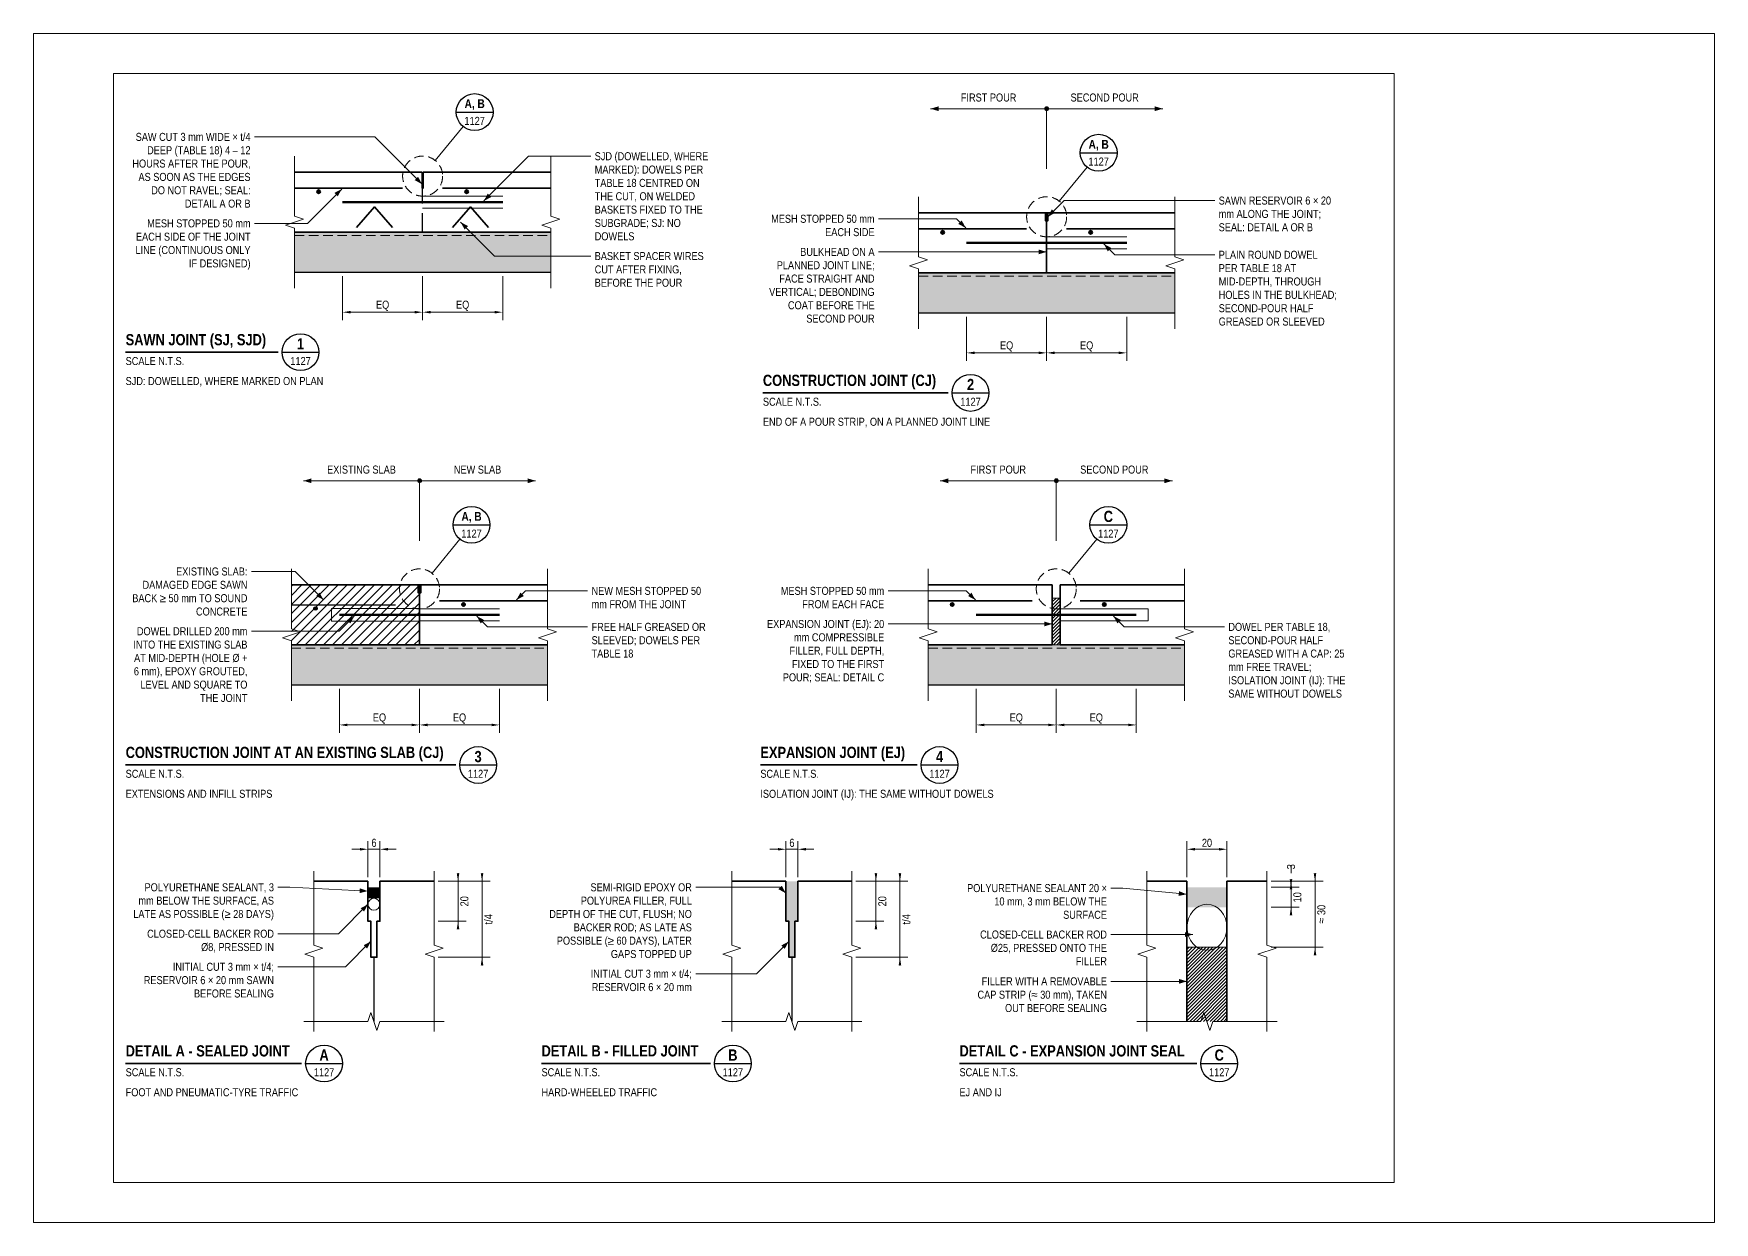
# Model space of a CAD drawing. Header units: millimetres. Extents: x 0 to 91000, y 0 to 7425.
# Drawn here: x 69000 to 79500, y 0 to 7425 of the extents above; entities that cross this region are included whole.
import ezdxf
from ezdxf.enums import TextEntityAlignment as Align

# ---------------------------------------------------------------- set-up
doc = ezdxf.new("R2010")
doc.units = ezdxf.units.MM
doc.header["$LTSCALE"] = 3.75
doc.linetypes.add('HIDDEN', pattern=[9.525, 6.35, -3.175])
doc.linetypes.add('HIDDENX2', pattern=[19.05, 12.7, -6.35])
for name, color, linetype, lineweight in [('S-ANNO', 3, 'Continuous', 18), ('S-BREAK', 8, 'Continuous', 18), ('S-CONC', 4, 'Continuous', 35), ('S-CONC-HIDN', 252, 'HIDDENX2', 25), ('S-DET', 7, 'Continuous', 18), ('S-DIMS', 2, 'Continuous', 18), ('S-DWL', 1, 'Continuous', 50), ('S-DWL-SLV', 8, 'Continuous', 18), ('S-HATCH', 9, 'Continuous', 13), ('S-HATCH-SAND', 7, 'Continuous', 18), ('S-JFILL', 8, 'Continuous', 18), ('S-MEMB', 3, 'HIDDEN', 18), ('S-REBR-NF', 252, 'Continuous', 25), ('S-REBR-SEC', 30, 'Continuous', 35), ('S-SOIL', 5, 'Continuous', 25), ('S-SYMB', 6, 'Continuous', 25), ('S-TEXT', 7, 'Continuous', 18), ('S-TITLE', 4, 'Continuous', 35), ('S-ZONE-DASH', 8, 'HIDDEN', 18)]:
    doc.layers.add(name, color=color, linetype=linetype, lineweight=lineweight)
doc.layers.add('S-SHEET', color=9, linetype='Continuous', lineweight=13, plot=False)
doc.layers.add('S-TB-AREA', color=9, linetype='Continuous', lineweight=13, plot=False)
doc.styles.add('AN', font='ARIALN_0.TTF')
doc.styles.add('ANB', font='ARIALNB_0.TTF')
doc.dimstyles.new('EIT-10', dxfattribs={"dimscale": 10, "dimtxt": 2, "dimasz": 2, "dimexe": 2, "dimexo": 1, "dimgap": 0.6, "dimtad": 1, "dimdec": 0, "dimtxsty": 'AN', "dimcen": 2.5, "dimclrd": 2, "dimclre": 8, "dimclrt": 7, "dimazin": 3, "dimtfac": 1, "dimtmove": 1, "dimatfit": 3, "dimlwd": -1, "dimlwe": -1, "dimarcsym": 0})
doc.dimstyles.new('EIT-2', dxfattribs={"dimscale": 2, "dimtxt": 2, "dimasz": 2, "dimexe": 2, "dimexo": 1, "dimgap": 0.6, "dimtad": 1, "dimdec": 0, "dimtxsty": 'AN', "dimcen": 2.5, "dimclrd": 2, "dimclre": 8, "dimclrt": 7, "dimazin": 3, "dimtfac": 1, "dimtmove": 1, "dimatfit": 3, "dimlwd": -1, "dimlwe": -1, "dimarcsym": 0})

# ---------------------------------------------------------------- blocks, each defined once
blk = doc.blocks.new('VT-1127-1', base_point=(23, 208.64))
at = {"layer": 'S-SYMB'}
blk.add_line((62.11, 217.4), (71.31, 217.4), dxfattribs=at)
blk.add_circle((66.71, 217.4), 4.6, dxfattribs=at)
at = {"layer": 'S-TITLE'}
blk.add_line((23, 217.4), (61.11, 217.4), dxfattribs=at)
at = {"layer": 'S-TEXT'}
for s, height, style, p in [('1', 2.8, 'ANB', (66.71, 219.5)), ('1127', 2, 'AN', (66.71, 215.2))]:
    blk.add_text(s, height=height, dxfattribs=dict(at, style=style)).set_placement(p, align=Align.MIDDLE_CENTER)
at = {"layer": 'S-TEXT', "style": 'AN'}
for s, p in [('SCALE N.T.S.', (23, 216.2)), ('SJD: DOWELLED, WHERE MARKED ON PLAN', (23, 211.2))]:
    blk.add_text(s, height=2, dxfattribs=at).set_placement(p, align=Align.TOP_LEFT)
at = {"layer": 'S-TITLE', "style": 'ANB'}
blk.add_text('SAWN JOINT (SJ, SJD)', height=2.8, dxfattribs=at).set_placement((23, 218.3), align=Align.BOTTOM_LEFT)
blk = doc.blocks.new('VT-1127-2', base_point=(182.23, 198.49))
at = {"layer": 'S-SYMB'}
blk.add_line((229.52, 207.24), (238.72, 207.24), dxfattribs=at)
blk.add_circle((234.12, 207.24), 4.6, dxfattribs=at)
at = {"layer": 'S-TITLE'}
blk.add_line((182.23, 207.24), (228.52, 207.24), dxfattribs=at)
at = {"layer": 'S-TEXT'}
for s, height, style, p in [('2', 2.8, 'ANB', (234.12, 209.34)), ('1127', 2, 'AN', (234.12, 205.04))]:
    blk.add_text(s, height=height, dxfattribs=dict(at, style=style)).set_placement(p, align=Align.MIDDLE_CENTER)
at = {"layer": 'S-TEXT', "style": 'AN'}
for s, p in [('SCALE N.T.S.', (182.23, 206.04)), ('END OF A POUR STRIP, ON A PLANNED JOINT LINE', (182.23, 201.04))]:
    blk.add_text(s, height=2, dxfattribs=at).set_placement(p, align=Align.TOP_LEFT)
at = {"layer": 'S-TITLE', "style": 'ANB'}
blk.add_text('CONSTRUCTION JOINT (CJ)', height=2.8, dxfattribs=at).set_placement((182.23, 208.14), align=Align.BOTTOM_LEFT)
blk = doc.blocks.new('VT-1127-3', base_point=(23, 105.53))
at = {"layer": 'S-SYMB'}
blk.add_line((106.47, 114.29), (115.67, 114.29), dxfattribs=at)
blk.add_circle((111.07, 114.29), 4.6, dxfattribs=at)
at = {"layer": 'S-TITLE'}
blk.add_line((23, 114.29), (105.47, 114.29), dxfattribs=at)
at = {"layer": 'S-TEXT'}
for s, height, style, p in [('3', 2.8, 'ANB', (111.07, 116.39)), ('1127', 2, 'AN', (111.07, 112.09))]:
    blk.add_text(s, height=height, dxfattribs=dict(at, style=style)).set_placement(p, align=Align.MIDDLE_CENTER)
at = {"layer": 'S-TEXT', "style": 'AN'}
for s, p in [('SCALE N.T.S.', (23, 113.09)), ('EXTENSIONS AND INFILL STRIPS', (23, 108.09))]:
    blk.add_text(s, height=2, dxfattribs=at).set_placement(p, align=Align.TOP_LEFT)
at = {"layer": 'S-TITLE', "style": 'ANB'}
blk.add_text('CONSTRUCTION JOINT AT AN EXISTING SLAB (CJ)', height=2.8, dxfattribs=at).set_placement((23, 115.19), align=Align.BOTTOM_LEFT)
blk = doc.blocks.new('VT-1127-4', base_point=(181.58, 105.53))
at = {"layer": 'S-SYMB'}
blk.add_line((221.76, 114.29), (230.96, 114.29), dxfattribs=at)
blk.add_circle((226.36, 114.29), 4.6, dxfattribs=at)
at = {"layer": 'S-TITLE'}
blk.add_line((181.58, 114.29), (220.76, 114.29), dxfattribs=at)
at = {"layer": 'S-TEXT'}
for s, height, style, p in [('4', 2.8, 'ANB', (226.36, 116.39)), ('1127', 2, 'AN', (226.36, 112.09))]:
    blk.add_text(s, height=height, dxfattribs=dict(at, style=style)).set_placement(p, align=Align.MIDDLE_CENTER)
at = {"layer": 'S-TEXT', "style": 'AN'}
for s, p in [('SCALE N.T.S.', (181.58, 113.09)), ('ISOLATION JOINT (IJ): THE SAME WITHOUT DOWELS', (181.58, 108.09))]:
    blk.add_text(s, height=2, dxfattribs=at).set_placement(p, align=Align.TOP_LEFT)
at = {"layer": 'S-TITLE', "style": 'ANB'}
blk.add_text('EXPANSION JOINT (EJ)', height=2.8, dxfattribs=at).set_placement((181.58, 115.19), align=Align.BOTTOM_LEFT)
blk = doc.blocks.new('VT-1127-A', base_point=(23, 30.96))
at = {"layer": 'S-SYMB'}
blk.add_line((67.98, 39.71), (77.18, 39.71), dxfattribs=at)
blk.add_circle((72.58, 39.71), 4.6, dxfattribs=at)
at = {"layer": 'S-TITLE'}
blk.add_line((23, 39.71), (66.98, 39.71), dxfattribs=at)
at = {"layer": 'S-TEXT'}
for s, height, style, p in [('A', 2.8, 'ANB', (72.58, 41.81)), ('1127', 2, 'AN', (72.58, 37.51))]:
    blk.add_text(s, height=height, dxfattribs=dict(at, style=style)).set_placement(p, align=Align.MIDDLE_CENTER)
at = {"layer": 'S-TEXT', "style": 'AN'}
for s, p in [('SCALE N.T.S.', (23, 38.51)), ('FOOT AND PNEUMATIC-TYRE TRAFFIC', (23, 33.51))]:
    blk.add_text(s, height=2, dxfattribs=at).set_placement(p, align=Align.TOP_LEFT)
at = {"layer": 'S-TITLE', "style": 'ANB'}
blk.add_text('DETAIL A - SEALED JOINT', height=2.8, dxfattribs=at).set_placement((23, 40.61), align=Align.BOTTOM_LEFT)
blk = doc.blocks.new('VT-1127-B', base_point=(126.93, 30.96))
at = {"layer": 'S-SYMB'}
blk.add_line((170.14, 39.71), (179.34, 39.71), dxfattribs=at)
blk.add_circle((174.74, 39.71), 4.6, dxfattribs=at)
at = {"layer": 'S-TITLE'}
blk.add_line((126.93, 39.71), (169.14, 39.71), dxfattribs=at)
at = {"layer": 'S-TEXT'}
for s, height, style, p in [('B', 2.8, 'ANB', (174.74, 41.81)), ('1127', 2, 'AN', (174.74, 37.51))]:
    blk.add_text(s, height=height, dxfattribs=dict(at, style=style)).set_placement(p, align=Align.MIDDLE_CENTER)
at = {"layer": 'S-TEXT', "style": 'AN'}
for s, p in [('SCALE N.T.S.', (126.93, 38.51)), ('HARD-WHEELED TRAFFIC', (126.93, 33.51))]:
    blk.add_text(s, height=2, dxfattribs=at).set_placement(p, align=Align.TOP_LEFT)
at = {"layer": 'S-TITLE', "style": 'ANB'}
blk.add_text('DETAIL B - FILLED JOINT', height=2.8, dxfattribs=at).set_placement((126.93, 40.61), align=Align.BOTTOM_LEFT)
blk = doc.blocks.new('_CLOSEDFILLED')
at = {"color": 0, "linetype": 'ByBlock'}
blk.add_solid([(-1, 0.16), (0, 0), (-1, -0.16)], dxfattribs=at)
blk = doc.blocks.new('*D71')
at = {"color": 2, "transparency": 16777216}
for p, q in [((4042, -123996), (4042, -123992)), ((4042, -124000), (4042, -124003)), ((4042, -124007), (4042, -124011))]:
    blk.add_line(p, q, dxfattribs=at)
at = {"color": 8, "transparency": 16777216}
for p, q in [((4032, -124000), (4046, -124000)), ((4032, -124003), (4046, -124003))]:
    blk.add_line(p, q, dxfattribs=at)
at = {"layer": 'Defpoints', "transparency": 16777216}
for p in [(4030, -124000), (4042, -124000), (4030, -124003)]:
    blk.add_point(p, dxfattribs=at)
at = {"layer": 'S-DIMS', "color": 2, "transparency": 16777216, "xscale": 4, "yscale": 4}
for p, rotation in [((4042, -124003), 270), ((4042, -124000), 90)]:
    blk.add_blockref('_CLOSEDFILLED', p, dxfattribs=dict(at, rotation=rotation))
at = {"layer": 'S-DIMS', "color": 7, "transparency": 16777216, "insert": (4042, -123992.73), "char_height": 4, "attachment_point": 5, "rotation": 90, "style": 'AN'}
blk.add_mtext('3', dxfattribs=at)
blk = doc.blocks.new('VT-1127-C', base_point=(231.38, 30.96))
at = {"layer": 'S-SYMB'}
blk.add_line((291.69, 39.71), (300.89, 39.71), dxfattribs=at)
blk.add_circle((296.29, 39.71), 4.6, dxfattribs=at)
at = {"layer": 'S-TITLE'}
blk.add_line((231.38, 39.71), (290.69, 39.71), dxfattribs=at)
at = {"layer": 'S-TEXT'}
for s, height, style, p in [('C', 2.8, 'ANB', (296.29, 41.81)), ('1127', 2, 'AN', (296.29, 37.51))]:
    blk.add_text(s, height=height, dxfattribs=dict(at, style=style)).set_placement(p, align=Align.MIDDLE_CENTER)
at = {"layer": 'S-TEXT', "style": 'AN'}
for s, p in [('SCALE N.T.S.', (231.38, 38.51)), ('EJ AND IJ', (231.38, 33.51))]:
    blk.add_text(s, height=2, dxfattribs=at).set_placement(p, align=Align.TOP_LEFT)
at = {"layer": 'S-TITLE', "style": 'ANB'}
blk.add_text('DETAIL C - EXPANSION JOINT SEAL', height=2.8, dxfattribs=at).set_placement((231.38, 40.61), align=Align.BOTTOM_LEFT)
blk = doc.blocks.new('DET-1127-1', base_point=(-742.1, -108220))
at = {"layer": 'S-HATCH-SAND'}
h = blk.add_hatch(dxfattribs=at)
h.set_pattern_fill('AR-SAND', color=256, scale=0.15)
h.paths.add_polyline_path([(-320, -108000), (320, -108000), (320, -108100), (-320, -108100)])
at = {"layer": 'S-REBR-SEC'}
h = blk.add_hatch(color=256, dxfattribs=at)
h.dxf.hatch_style = 1
edge = h.paths.add_edge_path()
edge.add_arc((-260, -107899), 4.4, 0, 360)
h = blk.add_hatch(color=256, dxfattribs=at)
h.dxf.hatch_style = 1
edge = h.paths.add_edge_path()
edge.add_arc((110, -107899), 4.4, 0, 360)
at = {"layer": 'S-ANNO'}
blk.add_line((31.5, -107821.2), (101, -107735.7), dxfattribs=at)
at = {"layer": 'S-ANNO', "flags": 128}
for points in [[(-1.5, -107880), (-119.5, -107762), (-390, -107762), (-420, -107762)], [(152.9, -107922.1), (264.7, -107810.3), (390, -107810.3), (420, -107810.3)], [(-202.2, -107892.2), (-288, -107978), (-390, -107978), (-420, -107978)], [(95, -107975), (179.7, -108059.7), (390, -108059.7), (420, -108059.7)]]:
    blk.add_lwpolyline(points, dxfattribs=at)
at = {"layer": 'S-ANNO'}
for points in [[(-202.2, -107892.2), (-220.6, -107902.1), (-212.1, -107910.6)], [(-1.5, -107880), (-11.4, -107861.6), (-19.9, -107870.1)], [(152.9, -107922.1), (171.3, -107912.2), (162.8, -107903.7)], [(95, -107975), (104.9, -107993.4), (113.4, -107984.9)]]:
    blk.add_solid(points, dxfattribs=at)
at = {"layer": 'S-BREAK', "flags": 128}
for points in [[(-320, -108140), (-320, -107990), (-342.5, -107982.5), (-297.5, -107967.5), (-320, -107960), (-320, -107810)], [(320, -108140), (320, -107990), (297.5, -107982.5), (342.5, -107967.5), (320, -107960), (320, -107810)]]:
    blk.add_lwpolyline(points, dxfattribs=at)
at = {"layer": 'S-CONC'}
for p, q in [((-320, -107850), (-1.5, -107850)), ((1.5, -107850), (320, -107850)), ((-320, -108000), (320, -108000))]:
    blk.add_line(p, q, dxfattribs=at)
at = {"layer": 'S-CONC', "flags": 128}
blk.add_lwpolyline([(-1.5, -107850), (-1.5, -107890), (1.5, -107890), (1.5, -107850)], dxfattribs=at)
at = {"layer": 'S-CONC-HIDN'}
blk.add_line((0, -108000), (0, -107890), dxfattribs=at)
at = {"layer": 'S-DWL', "flags": 128}
blk.add_lwpolyline([(-200, -107925), (200, -107925)], dxfattribs=at)
at = {"layer": 'S-DWL-SLV'}
for p, q in [((0, -107910), (200, -107910)), ((0, -107940), (200, -107940))]:
    blk.add_line(p, q, dxfattribs=at)
at = {"layer": 'S-MEMB', "flags": 128}
blk.add_lwpolyline([(-320, -108008), (320, -108008)], dxfattribs=at)
at = {"layer": 'S-REBR-SEC', "flags": 128}
for points in [[(-320, -107890), (-50, -107890)], [(50, -107890), (320, -107890)], [(-165, -107988), (-120, -107937), (-75, -107988)], [(75, -107988), (120, -107937), (165, -107988)]]:
    blk.add_lwpolyline(points, dxfattribs=at)
at = {"layer": 'S-REBR-SEC'}
for centre in [(-260, -107899), (110, -107899)]:
    blk.add_circle(centre, 4.4, dxfattribs=at)
at = {"layer": 'S-SOIL', "flags": 128}
blk.add_lwpolyline([(-320, -108100), (320, -108100)], dxfattribs=at)
at = {"layer": 'S-SYMB'}
blk.add_line((84, -107700), (176, -107700), dxfattribs=at)
blk.add_circle((130, -107700), 46, dxfattribs=at)
at = {"layer": 'S-ZONE-DASH'}
blk.add_circle((0, -107860), 50, dxfattribs=at)
at = {"layer": 'S-TEXT'}
for s, height, style, p in [('A, B', 22, 'ANB', (130, -107679)), ('1127', 20, 'AN', (130, -107722))]:
    blk.add_text(s, height=height, dxfattribs=dict(at, style=style)).set_placement(p, align=Align.MIDDLE_CENTER)
at = {"layer": 'S-TEXT', "char_height": 20, "style": 'AN'}
for s, insert, width, attachment_point in [('SAW CUT 3 mm WIDE × t/4\\PDEEP (TABLE 18) 4 – 12\\PHOURS AFTER THE POUR,\\PAS SOON AS THE EDGES\\PDO NOT RAVEL; SEAL:\\PDETAIL A OR B', (-430, -107752), 312.091, 3), ('SJD (DOWELLED, WHERE\\PMARKED): DOWELS PER\\PTABLE 18 CENTRED ON\\PTHE CUT, ON WELDED\\PBASKETS FIXED TO THE\\PSUBGRADE; SJ: NO\\PDOWELS', (430, -107800.3), 300.187, 1), ('MESH STOPPED 50 mm\\PEACH SIDE OF THE JOINT\\PLINE (CONTINUOUS ONLY\\PIF DESIGNED)', (-430, -107968), 304.174, 3), ('BASKET SPACER WIRES\\PCUT AFTER FIXING,\\PBEFORE THE POUR', (430, -108049.7), 288.311, 1)]:
    blk.add_mtext(s, dxfattribs=dict(at, insert=insert, width=width, attachment_point=attachment_point))
at = {"layer": 'S-DIMS'}
for base, p1, p2 in [((-200, -108200), (-200, -108100), (0, -108100)), ((0, -108200), (0, -108100), (200, -108100))]:
    blk.add_linear_dim(base=base, p1=p1, p2=p2, text='EQ', dimstyle='EIT-10', dxfattribs=at).render()
blk = doc.blocks.new('DET-1127-2', base_point=(7291, -108220))
at = {"layer": 'S-ANNO'}
h = blk.add_hatch(color=256, dxfattribs=at)
h.dxf.hatch_style = 1
edge = h.paths.add_edge_path()
edge.add_arc((8000, -107590), 5, 0, 360)
at = {"layer": 'S-HATCH-SAND'}
h = blk.add_hatch(dxfattribs=at)
h.set_pattern_fill('AR-SAND', color=256, scale=0.15)
h.paths.add_polyline_path([(7680, -108000), (8320, -108000), (8320, -108100), (7680, -108100)])
at = {"layer": 'S-REBR-SEC'}
h = blk.add_hatch(color=256, dxfattribs=at)
h.dxf.hatch_style = 1
edge = h.paths.add_edge_path()
edge.add_arc((7740, -107899), 4.4, 0, 360)
h = blk.add_hatch(color=256, dxfattribs=at)
h.dxf.hatch_style = 1
edge = h.paths.add_edge_path()
edge.add_arc((8110, -107899), 4.4, 0, 360)
at = {"layer": 'S-ANNO'}
for p, q in [((7710, -107590), (8290, -107590)), ((8000, -107590), (8000, -107740)), ((8031.5, -107821.2), (8101, -107735.7))]:
    blk.add_line(p, q, dxfattribs=at)
at = {"layer": 'S-ANNO', "flags": 128}
for points in [[(8003, -107860), (8043.5, -107819.5), (8390, -107819.5), (8420, -107819.5)], [(7797.8, -107887.8), (7775, -107865), (7610, -107865), (7580, -107865)], [(8142.9, -107927.9), (8170, -107955), (8390, -107955), (8420, -107955)], [(8000, -107947.7), (7610, -107947.7), (7580, -107947.7)]]:
    blk.add_lwpolyline(points, dxfattribs=at)
at = {"layer": 'S-ANNO'}
blk.add_circle((8000, -107590), 5, dxfattribs=at)
for points in [[(7710, -107590), (7730, -107596), (7730, -107584)], [(8290, -107590), (8270, -107584), (8270, -107596)], [(8003, -107860), (8021.4, -107850.1), (8012.9, -107841.6)], [(7797.8, -107887.8), (7787.9, -107869.4), (7779.4, -107877.9)], [(8142.9, -107927.9), (8152.8, -107946.3), (8161.3, -107937.8)], [(8000, -107947.7), (7980, -107941.7), (7980, -107953.7)]]:
    blk.add_solid(points, dxfattribs=at)
at = {"layer": 'S-BREAK', "flags": 128}
for points in [[(7680, -108140), (7680, -107990), (7657.5, -107982.5), (7702.5, -107967.5), (7680, -107960), (7680, -107810)], [(8320, -108140), (8320, -107990), (8297.5, -107982.5), (8342.5, -107967.5), (8320, -107960), (8320, -107810)]]:
    blk.add_lwpolyline(points, dxfattribs=at)
at = {"layer": 'S-CONC'}
for p, q in [((7680, -107850), (8000, -107850)), ((8000, -108000), (8000, -107850)), ((8000, -107850), (8320, -107850)), ((8000, -108000), (8000, -107850)), ((7680, -108000), (8000, -108000)), ((8000, -108000), (8320, -108000))]:
    blk.add_line(p, q, dxfattribs=at)
at = {"layer": 'S-CONC', "flags": 128}
blk.add_lwpolyline([(7997, -107850), (7997, -107870), (8003, -107870), (8003, -107850)], dxfattribs=at)
at = {"layer": 'S-DWL', "flags": 128}
blk.add_lwpolyline([(7800, -107925), (8200, -107925)], dxfattribs=at)
at = {"layer": 'S-DWL-SLV'}
for p, q in [((8000, -107910), (8200, -107910)), ((8000, -107940), (8200, -107940))]:
    blk.add_line(p, q, dxfattribs=at)
at = {"layer": 'S-MEMB', "flags": 128}
blk.add_lwpolyline([(7680, -108008), (8320, -108008)], dxfattribs=at)
at = {"layer": 'S-REBR-SEC', "flags": 128}
for points in [[(7680, -107890), (7950, -107890)], [(8050, -107890), (8320, -107890)]]:
    blk.add_lwpolyline(points, dxfattribs=at)
at = {"layer": 'S-REBR-SEC'}
for centre in [(7740, -107899), (8110, -107899)]:
    blk.add_circle(centre, 4.4, dxfattribs=at)
at = {"layer": 'S-SOIL', "flags": 128}
blk.add_lwpolyline([(7680, -108100), (8320, -108100)], dxfattribs=at)
at = {"layer": 'S-SYMB'}
blk.add_line((8084, -107700), (8176, -107700), dxfattribs=at)
blk.add_circle((8130, -107700), 46, dxfattribs=at)
at = {"layer": 'S-ZONE-DASH'}
blk.add_circle((8000, -107860), 50, dxfattribs=at)
at = {"layer": 'S-TEXT', "style": 'AN'}
for s, p in [('FIRST POUR', (7855, -107578)), ('SECOND POUR', (8145, -107578))]:
    blk.add_text(s, height=20, dxfattribs=at).set_placement(p, align=Align.BOTTOM_CENTER)
at = {"layer": 'S-TEXT'}
for s, height, style, p in [('A, B', 22, 'ANB', (8130, -107679)), ('1127', 20, 'AN', (8130, -107722))]:
    blk.add_text(s, height=height, dxfattribs=dict(at, style=style)).set_placement(p, align=Align.MIDDLE_CENTER)
at = {"layer": 'S-TEXT', "char_height": 20, "style": 'AN'}
for s, insert, width, attachment_point in [('SAWN RESERVOIR 6 × 20\\Pmm ALONG THE JOINT;\\PSEAL: DETAIL A OR B', (8430, -107809.5), 296.966, 1), ('MESH STOPPED 50 mm\\PEACH SIDE', (7570, -107855), 273.768, 3), ('BULKHEAD ON A\\PPLANNED JOINT LINE;\\PFACE STRAIGHT AND\\PVERTICAL; DEBONDING\\PCOAT BEFORE THE\\PSECOND POUR', (7570, -107937.7), 279.032, 3), ('PLAIN ROUND DOWEL\\PPER TABLE 18 AT\\PMID-DEPTH, THROUGH\\PHOLES IN THE BULKHEAD;\\PSECOND-POUR HALF\\PGREASED OR SLEEVED', (8430, -107945), 312.148, 1)]:
    blk.add_mtext(s, dxfattribs=dict(at, insert=insert, width=width, attachment_point=attachment_point))
at = {"layer": 'S-DIMS'}
for base, p1, p2 in [((7800, -108200), (7800, -108100), (8000, -108100)), ((8000, -108200), (8000, -108100), (8200, -108100))]:
    blk.add_linear_dim(base=base, p1=p1, p2=p2, text='EQ', dimstyle='EIT-10', dxfattribs=at).render()
blk = doc.blocks.new('DET-1127-3', base_point=(-734.3, -116220))
at = {"layer": 'S-ANNO'}
h = blk.add_hatch(color=256, dxfattribs=at)
h.dxf.hatch_style = 1
edge = h.paths.add_edge_path()
edge.add_arc((0, -115590), 5, 0, 360)
at = {"layer": 'S-HATCH'}
h = blk.add_hatch(dxfattribs=at)
h.set_pattern_fill('ANSI31', color=256, scale=5.03937)
h.paths.add_polyline_path([(-320, -116000), (0, -116000), (0, -115850), (-320, -115850)])
at = {"layer": 'S-HATCH-SAND'}
h = blk.add_hatch(dxfattribs=at)
h.set_pattern_fill('AR-SAND', color=256, scale=0.15)
h.paths.add_polyline_path([(-320, -116000), (320, -116000), (320, -116100), (-320, -116100)])
at = {"layer": 'S-REBR-NF'}
h = blk.add_hatch(color=256, dxfattribs=at)
h.dxf.hatch_style = 1
edge = h.paths.add_edge_path()
edge.add_arc((-260, -115909), 4.4, 0, 360)
at = {"layer": 'S-REBR-SEC'}
h = blk.add_hatch(color=256, dxfattribs=at)
h.dxf.hatch_style = 1
edge = h.paths.add_edge_path()
edge.add_arc((110, -115899), 4.4, 0, 360)
at = {"layer": 'S-ANNO'}
for p, q in [((-290, -115590), (290, -115590)), ((0, -115590), (0, -115740)), ((31.5, -115821.2), (101, -115735.7))]:
    blk.add_line(p, q, dxfattribs=at)
at = {"layer": 'S-ANNO', "flags": 128}
for points in [[(-240, -115887.5), (-310.9, -115816.6), (-390, -115816.6), (-420, -115816.6)], [(242.2, -115887.8), (265, -115865), (390, -115865), (420, -115865)], [(-162.9, -115927.9), (-200.9, -115965.9), (-390, -115965.9), (-420, -115965.9)], [(142.9, -115927.9), (170, -115955), (390, -115955), (420, -115955)]]:
    blk.add_lwpolyline(points, dxfattribs=at)
at = {"layer": 'S-ANNO'}
blk.add_circle((0, -115590), 5, dxfattribs=at)
for points in [[(-290, -115590), (-270, -115596), (-270, -115584)], [(290, -115590), (270, -115584), (270, -115596)], [(-240, -115887.5), (-249.9, -115869.1), (-258.4, -115877.6)], [(242.2, -115887.8), (260.6, -115877.9), (252.1, -115869.4)], [(-162.9, -115927.9), (-181.3, -115937.8), (-172.8, -115946.3)], [(142.9, -115927.9), (152.8, -115946.3), (161.3, -115937.8)]]:
    blk.add_solid(points, dxfattribs=at)
at = {"layer": 'S-BREAK', "flags": 128}
for points in [[(-320, -116140), (-320, -115990), (-342.5, -115982.5), (-297.5, -115967.5), (-320, -115960), (-320, -115810)], [(320, -116140), (320, -115990), (297.5, -115982.5), (342.5, -115967.5), (320, -115960), (320, -115810)]]:
    blk.add_lwpolyline(points, dxfattribs=at)
at = {"layer": 'S-CONC'}
for p, q in [((-320, -115850), (0, -115850)), ((0, -116000), (0, -115850)), ((0, -115850), (320, -115850)), ((0, -116000), (0, -115850)), ((-320, -116000), (0, -116000)), ((0, -116000), (320, -116000))]:
    blk.add_line(p, q, dxfattribs=at)
at = {"layer": 'S-CONC', "flags": 128}
blk.add_lwpolyline([(-3, -115850), (-3, -115870), (3, -115870), (3, -115850)], dxfattribs=at)
at = {"layer": 'S-DWL', "flags": 128}
blk.add_lwpolyline([(-200, -115925), (200, -115925)], dxfattribs=at)
at = {"layer": 'S-DWL-SLV'}
for p, q in [((0, -115910), (200, -115910)), ((0, -115940), (200, -115940))]:
    blk.add_line(p, q, dxfattribs=at)
at = {"layer": 'S-DWL-SLV', "flags": 128}
blk.add_lwpolyline([(0, -115941), (-220, -115941), (-220, -115909), (0, -115909)], dxfattribs=at)
at = {"layer": 'S-MEMB', "flags": 128}
blk.add_lwpolyline([(-320, -116008), (320, -116008)], dxfattribs=at)
at = {"layer": 'S-REBR-NF', "flags": 128}
blk.add_lwpolyline([(-320, -115900), (-60, -115900)], dxfattribs=at)
at = {"layer": 'S-REBR-NF'}
blk.add_circle((-260, -115909), 4.4, dxfattribs=at)
at = {"layer": 'S-REBR-SEC', "flags": 128}
blk.add_lwpolyline([(50, -115890), (320, -115890)], dxfattribs=at)
at = {"layer": 'S-REBR-SEC'}
blk.add_circle((110, -115899), 4.4, dxfattribs=at)
at = {"layer": 'S-SOIL', "flags": 128}
blk.add_lwpolyline([(-320, -116100), (320, -116100)], dxfattribs=at)
at = {"layer": 'S-SYMB'}
blk.add_line((84, -115700), (176, -115700), dxfattribs=at)
blk.add_circle((130, -115700), 46, dxfattribs=at)
at = {"layer": 'S-ZONE-DASH'}
blk.add_circle((0, -115860), 50, dxfattribs=at)
at = {"layer": 'S-TEXT', "style": 'AN'}
for s, p in [('EXISTING SLAB', (-145, -115578)), ('NEW SLAB', (145, -115578))]:
    blk.add_text(s, height=20, dxfattribs=at).set_placement(p, align=Align.BOTTOM_CENTER)
at = {"layer": 'S-TEXT'}
for s, height, style, p in [('A, B', 22, 'ANB', (130, -115679)), ('1127', 20, 'AN', (130, -115722))]:
    blk.add_text(s, height=height, dxfattribs=dict(at, style=style)).set_placement(p, align=Align.MIDDLE_CENTER)
at = {"layer": 'S-TEXT', "char_height": 20, "style": 'AN'}
for s, insert, width, attachment_point in [('EXISTING SLAB:\\PDAMAGED EDGE SAWN\\PBACK ≥ 50 mm TO SOUND\\PCONCRETE', (-430, -115806.6), 304.273, 3), ('NEW MESH STOPPED 50\\Pmm FROM THE JOINT', (430, -115855), 289.645, 1), ('DOWEL DRILLED 200 mm\\PINTO THE EXISTING SLAB\\PAT MID-DEPTH (HOLE Ø +\\P6 mm), EPOXY GROUTED,\\PLEVEL AND SQUARE TO\\PTHE JOINT', (-430, -115955.9), 301.592, 3), ('FREE HALF GREASED OR\\PSLEEVED; DOWELS PER\\PTABLE 18', (430, -115945), 301.549, 1)]:
    blk.add_mtext(s, dxfattribs=dict(at, insert=insert, width=width, attachment_point=attachment_point))
at = {"layer": 'S-DIMS'}
for base, p1, p2 in [((-200, -116200), (-200, -116100), (0, -116100)), ((0, -116200), (0, -116100), (200, -116100))]:
    blk.add_linear_dim(base=base, p1=p1, p2=p2, text='EQ', dimstyle='EIT-10', dxfattribs=at).render()
blk = doc.blocks.new('DET-1127-4', base_point=(7260.5, -116220))
at = {"layer": 'S-ANNO'}
h = blk.add_hatch(color=256, dxfattribs=at)
h.dxf.hatch_style = 1
edge = h.paths.add_edge_path()
edge.add_arc((8000, -115590), 5, 0, 360)
at = {"layer": 'S-HATCH'}
h = blk.add_hatch(dxfattribs=at)
h.set_pattern_fill('ANSI31', color=256, scale=1.8897638)
h.paths.add_polyline_path([(7990, -116000), (8010, -116000), (8010, -115883), (7990, -115883)])
at = {"layer": 'S-HATCH-SAND'}
h = blk.add_hatch(dxfattribs=at)
h.set_pattern_fill('AR-SAND', color=256, scale=0.15)
h.paths.add_polyline_path([(7680, -116000), (8320, -116000), (8320, -116100), (7680, -116100)])
at = {"layer": 'S-REBR-SEC'}
h = blk.add_hatch(color=256, dxfattribs=at)
h.dxf.hatch_style = 1
edge = h.paths.add_edge_path()
edge.add_arc((7740, -115899), 4.4, 0, 360)
h = blk.add_hatch(color=256, dxfattribs=at)
h.dxf.hatch_style = 1
edge = h.paths.add_edge_path()
edge.add_arc((8120, -115899), 4.4, 0, 360)
at = {"layer": 'S-ANNO'}
for p, q in [((7710, -115590), (8290, -115590)), ((8000, -115590), (8000, -115740)), ((8031.5, -115821.2), (8101, -115735.7))]:
    blk.add_line(p, q, dxfattribs=at)
at = {"layer": 'S-ANNO', "flags": 128}
for points in [[(7797.8, -115887.8), (7775, -115865), (7610, -115865), (7580, -115865)], [(7990, -115947.7), (7610, -115947.7), (7580, -115947.7)], [(8142.9, -115927.9), (8170, -115955), (8390, -115955), (8420, -115955)]]:
    blk.add_lwpolyline(points, dxfattribs=at)
at = {"layer": 'S-ANNO'}
blk.add_circle((8000, -115590), 5, dxfattribs=at)
for points in [[(7710, -115590), (7730, -115596), (7730, -115584)], [(8290, -115590), (8270, -115584), (8270, -115596)], [(7797.8, -115887.8), (7787.9, -115869.4), (7779.4, -115877.9)], [(7990, -115947.7), (7970, -115941.7), (7970, -115953.7)], [(8142.9, -115927.9), (8152.8, -115946.3), (8161.3, -115937.8)]]:
    blk.add_solid(points, dxfattribs=at)
at = {"layer": 'S-BREAK', "flags": 128}
for points in [[(7680, -116140), (7680, -115990), (7657.5, -115982.5), (7702.5, -115967.5), (7680, -115960), (7680, -115810)], [(8320, -116140), (8320, -115990), (8297.5, -115982.5), (8342.5, -115967.5), (8320, -115960), (8320, -115810)]]:
    blk.add_lwpolyline(points, dxfattribs=at)
at = {"layer": 'S-CONC'}
for p, q in [((7680, -115850), (7990, -115850)), ((7990, -116000), (7990, -115850)), ((8010, -115850), (8320, -115850)), ((8010, -116000), (8010, -115850)), ((7680, -116000), (7990, -116000)), ((8010, -116000), (8320, -116000))]:
    blk.add_line(p, q, dxfattribs=at)
at = {"layer": 'S-DWL', "flags": 128}
blk.add_lwpolyline([(7800, -115925), (8200, -115925)], dxfattribs=at)
at = {"layer": 'S-DWL-SLV'}
for p, q in [((8010, -115910), (8200, -115910)), ((8010, -115940), (8200, -115940))]:
    blk.add_line(p, q, dxfattribs=at)
at = {"layer": 'S-DWL-SLV', "flags": 128}
blk.add_lwpolyline([(8200, -115940), (8230, -115940), (8230, -115910), (8200, -115910)], dxfattribs=at)
at = {"layer": 'S-JFILL', "flags": 128}
blk.add_lwpolyline([(7990, -116000), (8010, -116000), (8010, -115883), (7990, -115883)], close=True, dxfattribs=at)
at = {"layer": 'S-MEMB', "flags": 128}
blk.add_lwpolyline([(7680, -116008), (8320, -116008)], dxfattribs=at)
at = {"layer": 'S-REBR-SEC', "flags": 128}
for points in [[(7680, -115890), (7940, -115890)], [(8060, -115890), (8320, -115890)]]:
    blk.add_lwpolyline(points, dxfattribs=at)
at = {"layer": 'S-REBR-SEC'}
for centre in [(7740, -115899), (8120, -115899)]:
    blk.add_circle(centre, 4.4, dxfattribs=at)
at = {"layer": 'S-SOIL', "flags": 128}
blk.add_lwpolyline([(7680, -116100), (8320, -116100)], dxfattribs=at)
at = {"layer": 'S-SYMB'}
blk.add_line((8084, -115700), (8176, -115700), dxfattribs=at)
blk.add_circle((8130, -115700), 46, dxfattribs=at)
at = {"layer": 'S-ZONE-DASH'}
blk.add_circle((8000, -115860), 50, dxfattribs=at)
at = {"layer": 'S-TEXT', "style": 'AN'}
for s, p in [('FIRST POUR', (7855, -115578)), ('SECOND POUR', (8145, -115578))]:
    blk.add_text(s, height=20, dxfattribs=at).set_placement(p, align=Align.BOTTOM_CENTER)
at = {"layer": 'S-TEXT'}
for s, height, style, p in [('C', 28, 'ANB', (8130, -115679)), ('1127', 20, 'AN', (8130, -115722))]:
    blk.add_text(s, height=height, dxfattribs=dict(at, style=style)).set_placement(p, align=Align.MIDDLE_CENTER)
at = {"layer": 'S-TEXT', "char_height": 20, "style": 'AN'}
for s, insert, width, attachment_point in [('MESH STOPPED 50 mm\\PFROM EACH FACE', (7570, -115855), 273.768, 3), ('EXPANSION JOINT (EJ): 20\\Pmm COMPRESSIBLE\\PFILLER, FULL DEPTH,\\PFIXED TO THE FIRST\\PPOUR; SEAL: DETAIL C', (7570, -115937.7), 309.537, 3), ('DOWEL PER TABLE 18,\\PSECOND-POUR HALF\\PGREASED WITH A CAP: 25\\Pmm FREE TRAVEL;\\PISOLATION JOINT (IJ): THE\\PSAME WITHOUT DOWELS', (8430, -115945), 309.523, 1)]:
    blk.add_mtext(s, dxfattribs=dict(at, insert=insert, width=width, attachment_point=attachment_point))
at = {"layer": 'S-DIMS'}
for base, p1, p2 in [((7800, -116200), (7800, -116100), (8000, -116100)), ((8000, -116200), (8000, -116100), (8200, -116100))]:
    blk.add_linear_dim(base=base, p1=p1, p2=p2, text='EQ', dimstyle='EIT-10', dxfattribs=at).render()
blk = doc.blocks.new('DET-1127-A', base_point=(-124.11, -124075))
at = {"layer": 'S-HATCH'}
h = blk.add_hatch(color=256, dxfattribs=at)
h.dxf.hatch_style = 1
h.paths.add_polyline_path([(-3, -124003), (3, -124003), (3, -124008.5), (-3, -124008.5)])
at = {"layer": 'S-ANNO', "flags": 128}
for points in [[(-3.14, -124004.9), (-42, -124003), (-48, -124003)], [(-3, -124011.5), (-17.7, -124026.2), (-42, -124026.2), (-48, -124026.2)], [(-1.5, -124030), (-14.23, -124042.73), (-42, -124042.73), (-48, -124042.73)]]:
    blk.add_lwpolyline(points, dxfattribs=at)
at = {"layer": 'S-ANNO'}
for points in [[(-3.14, -124004.9), (-7.07, -124003.5), (-7.19, -124005.9)], [(-3, -124011.5), (-6.68, -124013.48), (-4.98, -124015.18)], [(-1.5, -124030), (-5.18, -124031.98), (-3.48, -124033.68)]]:
    blk.add_solid(points, dxfattribs=at)
at = {"layer": 'S-BREAK', "flags": 128}
for points in [[(-30, -123995), (-30, -124032), (-25.5, -124033.5), (-34.5, -124036.5), (-30, -124038), (-30, -124075)], [(30, -123995), (30, -124032), (34.5, -124033.5), (25.5, -124036.5), (30, -124038), (30, -124075)], [(-35, -124070), (-3, -124070), (-1.5, -124065.5), (1.5, -124074.5), (3, -124070), (35, -124070)]]:
    blk.add_lwpolyline(points, dxfattribs=at)
at = {"layer": 'S-CONC'}
for p, q in [((-3, -124000), (-30, -124000)), ((3, -124000), (30, -124000))]:
    blk.add_line(p, q, dxfattribs=at)
at = {"layer": 'S-CONC', "flags": 128}
blk.add_lwpolyline([(-3, -124000), (-3, -124020), (-1.5, -124020), (-1.5, -124038), (1.5, -124038), (1.5, -124020), (3, -124020), (3, -124000)], dxfattribs=at)
at = {"layer": 'S-CONC-HIDN'}
blk.add_line((0, -124038), (0, -124070), dxfattribs=at)
at = {"layer": 'S-JFILL'}
blk.add_circle((0, -124011.5), 3, dxfattribs=at)
at = {"layer": 'S-TEXT', "char_height": 4, "attachment_point": 3, "style": 'AN'}
for s, insert, width in [('POLYURETHANE SEALANT, 3\\Pmm BELOW THE SURFACE, AS\\PLATE AS POSSIBLE (≥ 28 DAYS)', (-50, -124001), 74.1121), ('CLOSED-CELL BACKER ROD\\PØ8, PRESSED IN', (-50, -124024.2), 66.9272), ('INITIAL CUT 3 mm × t/4;\\PRESERVOIR 6 × 20 mm SAWN\\PBEFORE SEALING', (-50, -124040.73), 68.6582)]:
    blk.add_mtext(s, dxfattribs=dict(at, insert=insert, width=width))
at = {"layer": 'S-DIMS'}
blk.add_linear_dim(base=(-3, -123984), p1=(-3, -124000), p2=(3, -124000), text='6', dimstyle='EIT-2', dxfattribs=at).render()
for base, p2, text in [((42, -124000), (30, -124020), '20'), ((54, -124000), (30, -124038), 't/4')]:
    blk.add_linear_dim(base=base, p1=(30, -124000), p2=p2, angle=90, text=text, dimstyle='EIT-2', dxfattribs=at).render()
blk = doc.blocks.new('DET-1127-B', base_point=(1874.87, -124075))
at = {"layer": 'S-HATCH'}
h = blk.add_hatch(color=256, dxfattribs=at)
h.dxf.hatch_style = 1
h.paths.add_polyline_path([(1997, -124000), (1997, -124020), (1998.5, -124020), (1998.5, -124038), (2001.5, -124038), (2001.5, -124020), (2003, -124020), (2003, -124000)])
at = {"layer": 'S-ANNO', "flags": 128}
for points in [[(1996.92, -124005.92), (1994, -124003), (1958, -124003), (1952, -124003)], [(1998.4, -124030.1), (1982.3, -124046.2), (1958, -124046.2), (1952, -124046.2)]]:
    blk.add_lwpolyline(points, dxfattribs=at)
at = {"layer": 'S-ANNO'}
for points in [[(1996.92, -124005.92), (1994.94, -124002.24), (1993.24, -124003.94)], [(1998.4, -124030.1), (1994.72, -124032.08), (1996.42, -124033.78)]]:
    blk.add_solid(points, dxfattribs=at)
at = {"layer": 'S-BREAK', "flags": 128}
for points in [[(1970, -123995), (1970, -124032), (1974.5, -124033.5), (1965.5, -124036.5), (1970, -124038), (1970, -124075)], [(2030, -123995), (2030, -124032), (2034.5, -124033.5), (2025.5, -124036.5), (2030, -124038), (2030, -124075)], [(1965, -124070), (1997, -124070), (1998.5, -124065.5), (2001.5, -124074.5), (2003, -124070), (2035, -124070)]]:
    blk.add_lwpolyline(points, dxfattribs=at)
at = {"layer": 'S-CONC'}
for p, q in [((1997, -124000), (1970, -124000)), ((2003, -124000), (2030, -124000))]:
    blk.add_line(p, q, dxfattribs=at)
at = {"layer": 'S-CONC', "flags": 128}
blk.add_lwpolyline([(1997, -124000), (1997, -124020), (1998.5, -124020), (1998.5, -124038), (2001.5, -124038), (2001.5, -124020), (2003, -124020), (2003, -124000)], dxfattribs=at)
at = {"layer": 'S-CONC-HIDN'}
blk.add_line((2000, -124038), (2000, -124070), dxfattribs=at)
at = {"layer": 'S-TEXT', "char_height": 4, "attachment_point": 3, "style": 'AN'}
for s, insert, width in [('SEMI-RIGID EPOXY OR\\PPOLYUREA FILLER, FULL\\PDEPTH OF THE CUT, FLUSH; NO\\PBACKER ROD; AS LATE AS\\PPOSSIBLE (≥ 60 DAYS), LATER\\PGAPS TOPPED UP', (1950, -124001), 75.128), ('INITIAL CUT 3 mm × t/4;\\PRESERVOIR 6 × 20 mm', (1950, -124044.2), 53.5704)]:
    blk.add_mtext(s, dxfattribs=dict(at, insert=insert, width=width))
at = {"layer": 'S-DIMS'}
blk.add_linear_dim(base=(1997, -123984), p1=(1997, -124000), p2=(2003, -124000), text='6', dimstyle='EIT-2', dxfattribs=at).render()
for base, p2, text in [((2042, -124000), (2030, -124020), '20'), ((2054, -124000), (2030, -124038), 't/4')]:
    blk.add_linear_dim(base=base, p1=(2030, -124000), p2=p2, angle=90, text=text, dimstyle='EIT-2', dxfattribs=at).render()
blk = doc.blocks.new('DET-1127-C', base_point=(3876.31, -124075))
at = {"layer": 'S-HATCH'}
h = blk.add_hatch(color=256, dxfattribs=at)
h.dxf.hatch_style = 1
h.paths.add_polyline_path([(3990, -124003), (4010, -124003), (4010, -124013), (3990, -124013)])
h = blk.add_hatch(dxfattribs=at)
h.set_pattern_fill('ANSI31', color=256, scale=0.377952756)
h.paths.add_polyline_path([(3990, -124033), (4010, -124033), (4010, -124070), (3990, -124070)])
at = {"layer": 'S-ANNO', "flags": 128}
for points in [[(3989.88, -124006.5), (3958, -124003.4), (3952, -124003.4)], [(3993, -124026.6), (3958, -124026.6), (3952, -124026.6)], [(3990, -124050), (3958, -124050), (3952, -124050)]]:
    blk.add_lwpolyline(points, dxfattribs=at)
at = {"layer": 'S-ANNO'}
for points in [[(3989.88, -124006.5), (3986.02, -124004.92), (3985.79, -124007.31)], [(3993, -124026.6), (3989, -124025.4), (3989, -124027.8)], [(3990, -124050), (3986, -124048.8), (3986, -124051.2)]]:
    blk.add_solid(points, dxfattribs=at)
at = {"layer": 'S-BREAK', "flags": 128}
for points in [[(3970, -123995), (3970, -124032), (3974.5, -124033.5), (3965.5, -124036.5), (3970, -124038), (3970, -124075)], [(4030, -123995), (4030, -124032), (4034.5, -124033.5), (4025.5, -124036.5), (4030, -124038), (4030, -124075)], [(3965, -124070), (3997, -124070), (3998.5, -124065.5), (4001.5, -124074.5), (4003, -124070), (4035, -124070)]]:
    blk.add_lwpolyline(points, dxfattribs=at)
at = {"layer": 'S-CONC'}
for p, q in [((3990, -124000), (3970, -124000)), ((3990, -124000), (3990, -124070)), ((4010, -124000), (4030, -124000)), ((4010, -124000), (4010, -124070))]:
    blk.add_line(p, q, dxfattribs=at)
at = {"layer": 'S-JFILL'}
blk.add_line((3990, -124033), (4010, -124033), dxfattribs=at)
blk.add_ellipse((4000, -124023), major_axis=(0, 11.5), ratio=0.869565, dxfattribs=at)
at = {"layer": 'S-TEXT', "char_height": 4, "attachment_point": 3, "style": 'AN'}
for s, insert, width in [('POLYURETHANE SEALANT 20 ×\\P10 mm, 3 mm BELOW THE\\PSURFACE', (3950, -124001.4), 73.6922), ('CLOSED-CELL BACKER ROD\\PØ25, PRESSED ONTO THE\\PFILLER', (3950, -124024.6), 66.9272), ('FILLER WITH A REMOVABLE\\PCAP STRIP (≈ 30 mm), TAKEN\\POUT BEFORE SEALING', (3950, -124048), 68.2666)]:
    blk.add_mtext(s, dxfattribs=dict(at, insert=insert, width=width))
at = {"layer": 'S-DIMS'}
blk.add_linear_dim(base=(3990, -123984), p1=(3990, -124000), p2=(4010, -124000), text='20', dimstyle='EIT-2', dxfattribs=at).render()
dim = blk.add_linear_dim(base=(4042, -124000), p1=(4030, -124000), p2=(4030, -124003), angle=90, text='3', dimstyle='EIT-2', override={"dimtmove": 2}, dxfattribs=at)
dim.commit()
dim.dimension.update_dxf_attribs({"geometry": '*D71', "text_midpoint": (4042, -123992.73), "dimtype": 160})
for base, p1, p2, text in [((4054, -124000), (4030, -124000), (4030, -124033), '≈ 30'), ((4042, -124003), (4030, -124003), (4030, -124013), '10')]:
    blk.add_linear_dim(base=base, p1=p1, p2=p2, angle=90, text=text, dimstyle='EIT-2', dxfattribs=at).render()

msp = doc.modelspace()

# ---------------------------------------------------------------- linework, layer by layer
at = {"layer": 'S-SHEET', "flags": 128}
msp.add_lwpolyline([(69000, 0), (79500, 0), (79500, 7425), (69000, 7425)], close=True, dxfattribs=at)
at = {"layer": 'S-TB-AREA', "flags": 128}
msp.add_lwpolyline([(69500, 250), (77500, 250), (77500, 7175), (69500, 7175)], close=True, dxfattribs=at)

# ---------------------------------------------------------------- block references
at = {"layer": 'S-DET', "zscale": 25}
for name, p, xscale, yscale in [('DET-1127-1', (69575, 5635), 2.5, 2.5), ('DET-1127-2', (73556, 5381), 2.5, 2.5), ('DET-1127-3', (69575, 3057), 2.5, 2.5), ('DET-1127-4', (73540, 3057), 2.5, 2.5), ('DET-1127-A', (69575, 1193), 12.5, 12.5), ('DET-1127-B', (72173, 1193), 12.5, 12.5), ('DET-1127-C', (74784, 1193), 12.5, 12.5)]:
    msp.add_blockref(name, p, dxfattribs=dict(at, xscale=xscale, yscale=yscale))
at = {"layer": 'S-TEXT', "xscale": 25, "yscale": 25, "zscale": 25}
for name, p in [('VT-1127-1', (69575, 5216)), ('VT-1127-2', (73556, 4962)), ('VT-1127-3', (69575, 2638)), ('VT-1127-4', (73540, 2638)), ('VT-1127-A', (69575, 774)), ('VT-1127-B', (72173, 774)), ('VT-1127-C', (74784, 774))]:
    msp.add_blockref(name, p, dxfattribs=at)

doc.saveas('drawing.dxf')
